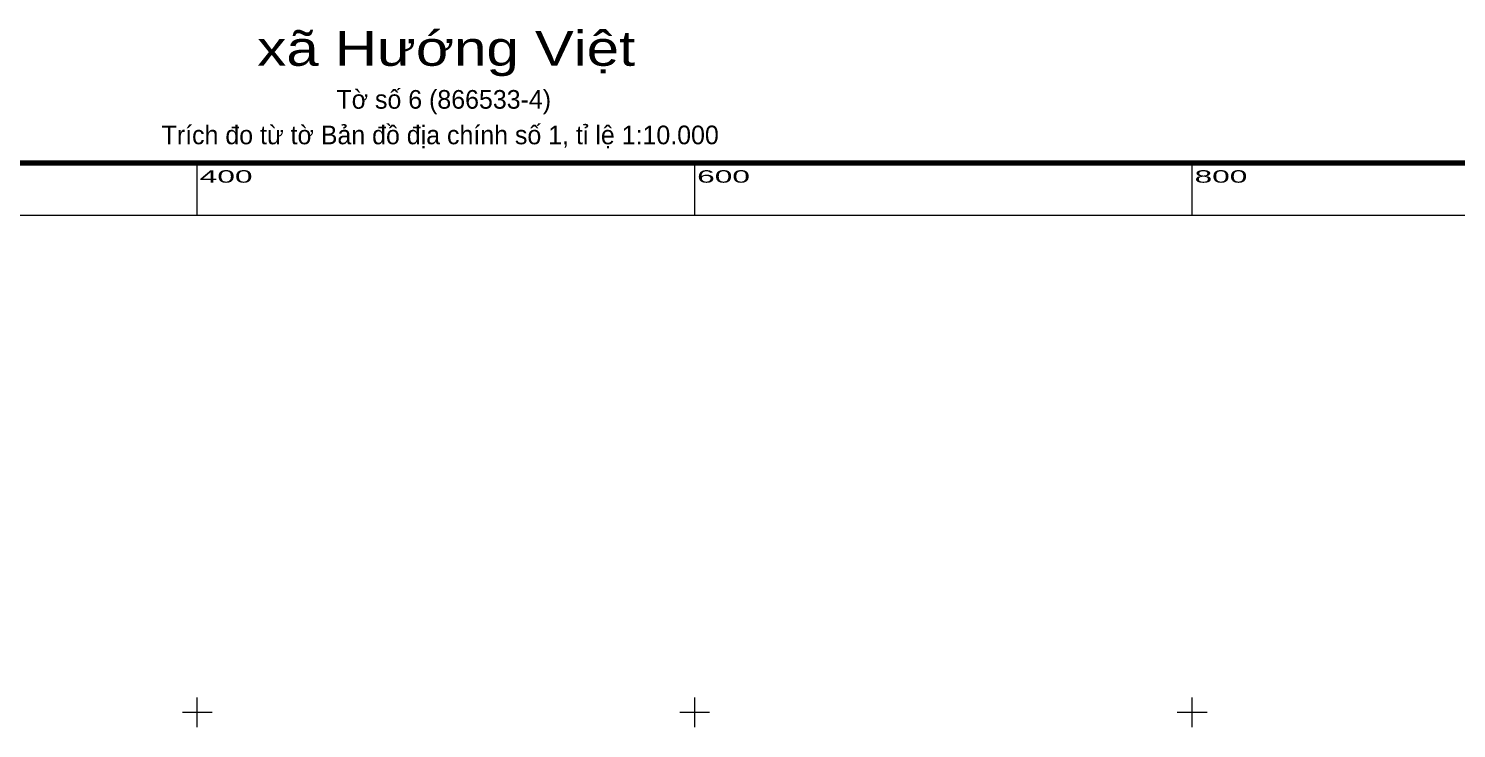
# Model space of a CAD drawing. Header units: metres. Extents: x 532779 to 534237, y 1863578 to 1865294.
# Drawn here: x 533332 to 533906, y 1864994 to 1865275 of the extents above; entities that cross this region are included whole.
import ezdxf
from ezdxf.enums import TextEntityAlignment as Align

# ---------------------------------------------------------------- set-up
doc = ezdxf.new("R2010")
doc.units = ezdxf.units.M
doc.header["$LTSCALE"] = 1.4
doc.layers.add('63', color=7, linetype='Continuous', lineweight=13)

msp = doc.modelspace()

# ---------------------------------------------------------------- linework, layer by layer
at = {"layer": '63'}
for p, q in [((533400, 1865200), (533400, 1865221)), ((533600, 1865200), (533600, 1865221)), ((533800, 1865200), (533800, 1865221)), ((533400, 1864994), (533400, 1865006)), ((533600, 1864994), (533600, 1865006)), ((533800, 1864994), (533800, 1865006)), ((533394, 1865000), (533406, 1865000)), ((533594, 1865000), (533606, 1865000)), ((533794, 1865000), (533806, 1865000))]:
    msp.add_line(p, q, dxfattribs=at)
at = {"layer": '63', "lineweight": 106}
msp.add_lwpolyline([(532779, 1865221), (534221, 1865221), (534221, 1863779), (532779, 1863779)], close=True, dxfattribs=at)
at = {"layer": '63'}
msp.add_lwpolyline([(532800, 1865200), (534200, 1865200), (534200, 1863800), (532800, 1863800)], close=True, dxfattribs=at)

# ---------------------------------------------------------------- texts
at = {"layer": '63', "width": 1.25}
msp.add_text('xã Hướng Việt', height=14, dxfattribs=at).set_placement((533500.105, 1865260), align=Align.CENTER)
at = {"layer": '63'}
for s, p in [('Tờ số 6 (866533-4)', (533499.105, 1865242.75)), ('Trích đo từ tờ Bản đồ địa chính số 1, tỉ lệ 1:10.000', (533497.67, 1865228.45))]:
    msp.add_text(s, height=7.5, dxfattribs=at).set_placement(p, align=Align.CENTER)
at = {"layer": '63', "width": 1.9}
for s, p in [('400', (533401, 1865213)), ('600', (533601, 1865213)), ('800', (533801, 1865213))]:
    msp.add_text(s, height=5, dxfattribs=at).set_placement(p)

doc.saveas('drawing.dxf')
